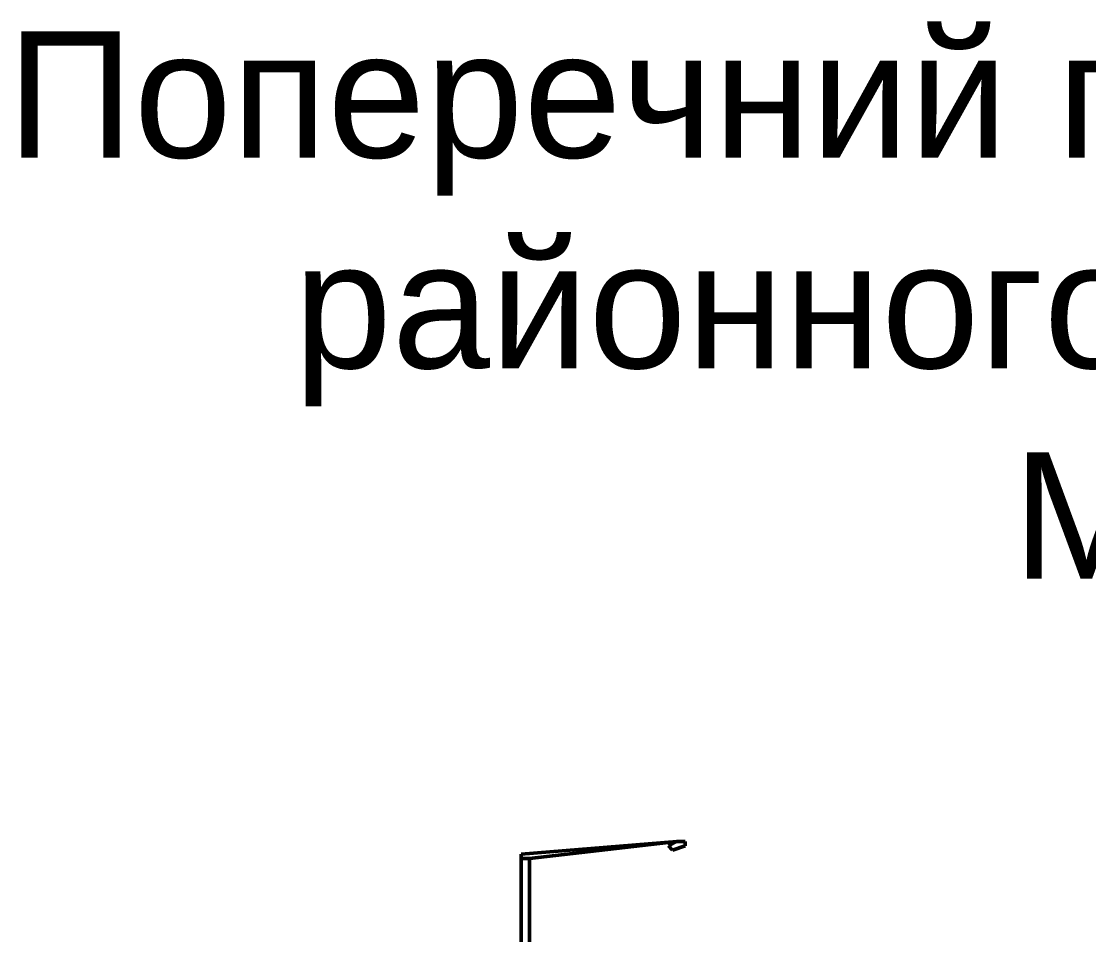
# Model space of a CAD drawing. Header units: millimetres. Extents: x -2123 to 5424, y -1286 to 835.
# Drawn here: x 1660.99 to 1673.67, y 669.31 to 680.16 of the extents above; entities that cross this region are included whole.
import ezdxf

# ---------------------------------------------------------------- set-up
doc = ezdxf.new("R2010")
doc.units = ezdxf.units.MM
doc.layers.get('0').update_dxf_attribs({"lineweight": 15})
doc.layers.add('Дор. Розм.', color=7, linetype='Continuous', lineweight=50)
doc.styles.get("Standard").update_dxf_attribs({"font": 'arial.ttf'})

# ---------------------------------------------------------------- blocks, each defined once
blk = doc.blocks.new('1')
at = {"color": 0, "ltscale": 1000}
for p, q in [((28738.981, 70702.384), (30588.981, 70852.384)), ((28838.981, 70652.384), (30588.981, 70852.384)), ((30588.981, 70852.384), (30488.981, 70802.384)), ((30488.981, 70802.384), (30588.981, 70852.384)), ((30538.981, 70752.384), (30488.981, 70802.384)), ((30688.981, 70802.384), (30538.981, 70752.384)), ((30588.981, 70852.384), (30688.981, 70852.384)), ((30688.981, 70852.384), (30688.981, 70802.384)), ((28738.981, 70652.384), (28738.981, 70702.384)), ((28838.981, 70652.384), (28738.981, 70652.384)), ((28738.981, 70652.384), (28738.981, 69652.384)), ((28838.981, 69652.384), (28838.981, 70652.384))]:
    blk.add_line(p, q, dxfattribs=at)
at = {"color": 0, "ltscale": 100, "insert": (11073.259, 80475.049), "char_height": 1500, "width": 57666.65541, "attachment_point": 1}
blk.add_mtext('\\pxr2.4444,qc;Поперечний профiль магістралі  \\Pрайонного значення(1-3) \\PМ1:200 ', dxfattribs=at)

msp = doc.modelspace()

# ---------------------------------------------------------------- block references
at = {"layer": 'Дор. Розм.', "xscale": 0.001, "yscale": 0.001, "zscale": 0.001}
msp.add_blockref('1', (1638.187, 599.564), dxfattribs=at)

doc.saveas('drawing.dxf')
